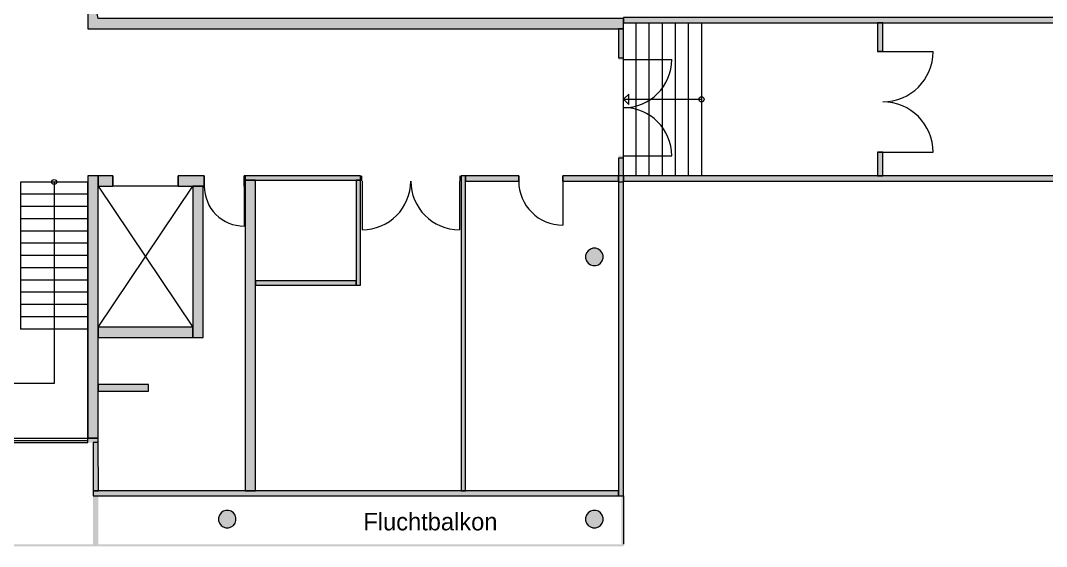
# Model space of a CAD drawing. Header units: inches. Extents: x 33931 to 204452, y 8264 to 159539.
# Drawn here: x 52670 to 76146, y 112689 to 124714 of the extents above; entities that cross this region are included whole.
import ezdxf

# ---------------------------------------------------------------- set-up
doc = ezdxf.new("R2010")
doc.units = ezdxf.units.IN
doc.header["$LTSCALE"] = 200
doc.header["$MEASUREMENT"] = 0
for name, pattern in [('AUSGEZOGEN', [0]), ('Standardmuster', [0]), ('Volllinie', [0])]:
    doc.linetypes.add(name, pattern=pattern)
doc.layers.add('Grundebene', color=7, linetype='Continuous')
doc.styles.add('ARIAL', font='arial.ttf', dxfattribs={"height": 0.2})

# ---------------------------------------------------------------- blocks, each defined once
blk = doc.blocks.new('COMPLEXOBJECT_7-344E')
at = {"layer": 'Grundebene', "color": 18, "linetype": 'AUSGEZOGEN', "lineweight": 13, "true_color": 0x000000}
for points in [[(62850.957615, 121043.75), (64070.957615, 121043.75), (64070.957615, 121163.75), (62850.957615, 121163.75), (62850.957615, 121043.75)], [(66350.957615, 121163.75), (65080.957615, 121163.75), (65080.957615, 121043.75), (66350.957615, 121043.75), (66350.957615, 121163.75)], [(66470.957615, 121043.75), (77150.957615, 121043.75), (77150.957615, 121163.75), (66470.957615, 121163.75), (66470.957615, 121043.75)]]:
    blk.add_lwpolyline(points, dxfattribs=at)
blk = doc.blocks.new('COMPLEXOBJECT_63-3596')
at = {"layer": 'Grundebene', "color": 18, "linetype": 'AUSGEZOGEN', "lineweight": 13, "true_color": 0x000000}
for points in [[(54450.957615, 120923.75), (54780.957615, 120923.75), (54780.957615, 121163.75), (54450.957615, 121163.75), (54450.957615, 120923.75)], [(56280.957615, 120923.75), (56875.957615, 120923.75), (56875.957615, 121163.75), (56280.957615, 121163.75), (56280.957615, 120923.75)], [(57785.957615, 121163.75), (57785.957615, 120923.75), (57810.957615, 120923.75), (57810.957615, 121163.75), (57785.957615, 121163.75)]]:
    blk.add_lwpolyline(points, dxfattribs=at)
blk = doc.blocks.new('COMPLEXOBJECT_72-35CC')
at = {"layer": 'Grundebene', "color": 18, "linetype": 'AUSGEZOGEN', "lineweight": 13, "true_color": 0x000000}
for points in [[(72400.957615, 124003.75), (72400.957615, 124663.75), (72280.957615, 124663.75), (72280.957615, 124003.75), (72400.957615, 124003.75)], [(72400.957615, 121163.75), (72400.957615, 121703.75), (72280.957615, 121703.75), (72280.957615, 121163.75), (72400.957615, 121163.75)]]:
    blk.add_lwpolyline(points, dxfattribs=at)
blk = doc.blocks.new('COMPLEXOBJECT_73-35D0')
at = {"layer": 'Grundebene', "color": 18, "linetype": 'AUSGEZOGEN', "lineweight": 13, "true_color": 0x000000}
for points in [[(66470.957615, 123863.75), (66470.957615, 124523.75), (66350.957615, 124523.75), (66350.957615, 123863.75), (66470.957615, 123863.75)], [(66470.957615, 121023.75), (66470.957615, 121563.75), (66350.957615, 121563.75), (66350.957615, 121023.75), (66470.957615, 121023.75)]]:
    blk.add_lwpolyline(points, dxfattribs=at)
blk = doc.blocks.new('door-4D33')
at = {"layer": 'Grundebene', "color": 18, "linetype": 'Standardmuster', "lineweight": 13, "true_color": 0x000000}
blk.add_line((65080.957615, 121043.75), (65080.957615, 120033.75), dxfattribs=at)
blk.add_arc((65080.957615, 121043.75), 1010, 180, 270, dxfattribs=at)
blk = doc.blocks.new('door-4D43')
at = {"layer": 'Grundebene', "color": 18, "linetype": 'Standardmuster', "lineweight": 13, "true_color": 0x000000}
blk.add_line((57786, 120924), (57786, 120014), dxfattribs=at)
blk.add_arc((57786, 120924), 910, 179.9979, 269.9979, dxfattribs=at)
blk = doc.blocks.new('door-4D96')
at = {"layer": 'Grundebene', "color": 18, "linetype": 'Standardmuster', "lineweight": 13, "true_color": 0x000000}
for p, q in [((60488.16523, 121043.75), (60488.16523, 119930.957615)), ((62713.75, 121043.75), (62713.75, 119930.957615))]:
    blk.add_line(p, q, dxfattribs=at)
for centre, start, end in [((60488.16523, 121043.75), 270, 0), ((62713.75, 121043.75), 180, 270)]:
    blk.add_arc(centre, 1112.792385, start, end, dxfattribs=at)
blk = doc.blocks.new('door-4DDE')
at = {"layer": 'Grundebene', "color": 18, "linetype": 'Standardmuster', "lineweight": 13, "true_color": 0x000000}
for p, q in [((66470.957615, 123821.25), (67570.957615, 123821.25)), ((66470.957615, 121621.25), (67570.957615, 121621.25))]:
    blk.add_line(p, q, dxfattribs=at)
for centre, start, end in [((66470.957615, 123821.25), 270, 360), ((66470.957615, 121621.25), 360, 90)]:
    blk.add_arc(centre, 1100, start, end, dxfattribs=at)
blk = doc.blocks.new('door-4E32')
at = {"layer": 'Grundebene', "color": 18, "linetype": 'Standardmuster', "lineweight": 13, "true_color": 0x000000}
for p, q in [((72400.957615, 124003.75), (73550.957615, 124003.75)), ((72400.957615, 121703.75), (73550.957615, 121703.75))]:
    blk.add_line(p, q, dxfattribs=at)
for centre, start, end in [((72400.957615, 124003.75), 270, 0), ((72400.957615, 121703.75), 0, 90)]:
    blk.add_arc(centre, 1150, start, end, dxfattribs=at)
blk = doc.blocks.new('win-54C6')
at = {"layer": 'Grundebene', "color": 18, "linetype": 'Standardmuster', "lineweight": 13, "true_color": 0x000000}
for p, q in [((50991, 115164), (50991, 115064)), ((50991, 115164), (54210, 115164)), ((50991, 115114), (54210, 115114)), ((50991, 115064), (54210, 115064)), ((54210, 115064), (54210, 115164))]:
    blk.add_line(p, q, dxfattribs=at)

msp = doc.modelspace()

# ---------------------------------------------------------------- hatches: boundary and pattern name
at = {"layer": 'Grundebene', "true_color": 0x000000, "transparency": 33554687}
for points in [[(66470.957615, 124523.75), (54210.957615, 124523.75), (54210.957615, 125938.75), (54450.957615, 124763.75), (66470.957615, 124763.75)], [(66470.957615, 124523.75), (54210.957615, 124523.75), (54210.957615, 125938.75), (54450.957615, 124763.75), (66470.957615, 124763.75)], [(66470.957615, 124783.75), (79550.957615, 124783.75), (79550.957615, 124663.75), (66470.957615, 124663.75)], [(66470.957615, 124783.75), (79550.957615, 124783.75), (79550.957615, 124663.75), (66470.957615, 124663.75)], [(72400.957615, 124663.75), (72400.957615, 124003.75), (72280.957615, 124003.75), (72280.957615, 124663.75)], [(72400.957615, 124663.75), (72400.957615, 124003.75), (72280.957615, 124003.75), (72280.957615, 124663.75)], [(66470.957615, 124523.75), (66470.957615, 123863.75), (66350.957615, 123863.75), (66350.957615, 124523.75)], [(66470.957615, 124523.75), (66470.957615, 123821.25), (66350.957615, 123821.25), (66350.957615, 124523.75)], [(66470.957615, 121621.25), (66470.957615, 121023.75), (66350.957615, 121023.75), (66350.957615, 121621.25)], [(72400.957615, 121703.75), (72400.957615, 121163.75), (72280.957615, 121163.75), (72280.957615, 121703.75)], [(72400.957615, 121703.75), (72400.957615, 121163.75), (72280.957615, 121163.75), (72280.957615, 121703.75)], [(66470.957615, 121563.75), (66470.957615, 121023.75), (66350.957615, 121023.75), (66350.957615, 121563.75)], [(54210.957615, 115163.75), (54210.957615, 121163.75), (54450.957615, 121163.75), (54450.957615, 115163.75)], [(54210.957615, 115163.75), (54210.957615, 121163.75), (54450.957615, 121163.75), (54450.957615, 115163.75)], [(54780.957615, 120923.75), (54450.957615, 120923.75), (54450.957615, 121163.75), (54780.957615, 121163.75)], [(54780.957615, 120923.75), (54450.957615, 120923.75), (54450.957615, 121163.75), (54780.957615, 121163.75)], [(56875.957615, 120923.75), (56280.957615, 120923.75), (56280.957615, 121163.75), (56875.957615, 121163.75)], [(56875.957615, 120923.75), (56280.957615, 120923.75), (56280.957615, 121163.75), (56875.957615, 121163.75)], [(57785.957615, 120923.75), (57785.957615, 121163.75), (57810.957615, 121163.75), (57810.957615, 120923.75)], [(57785.957615, 120923.75), (57785.957615, 121163.75), (57810.957615, 121163.75), (57810.957615, 120923.75)], [(57810.957615, 121163.75), (60450.957615, 121163.75), (60450.957615, 121063.75), (57810.957615, 121063.75)], [(57810.957615, 121163.75), (60450.957615, 121163.75), (60450.957615, 121063.75), (57810.957615, 121063.75)], [(60488.16523, 121163.75), (60488.16523, 121043.75), (60450.957615, 121043.75), (60450.957615, 121163.75)], [(62750.957615, 121163.75), (62750.957615, 121043.75), (62713.75, 121043.75), (62713.75, 121163.75)], [(62850.957615, 121163.75), (62850.957615, 113963.57338), (62750.957615, 113963.57393), (62750.957615, 121163.75)], [(62850.957615, 121163.75), (62850.957615, 113963.57338), (62750.957615, 113963.57393), (62750.957615, 121163.75)], [(64070.957615, 121043.75), (62850.957615, 121043.75), (62850.957615, 121163.75), (64070.957615, 121163.75)], [(64070.957615, 121043.75), (62850.957615, 121043.75), (62850.957615, 121163.75), (64070.957615, 121163.75)], [(65080.957615, 121163.75), (66350.957615, 121163.75), (66350.957615, 121043.75), (65080.957615, 121043.75)], [(65080.957615, 121163.75), (66350.957615, 121163.75), (66350.957615, 121043.75), (65080.957615, 121043.75)], [(66470.957615, 121163.75), (66470.957615, 113843.79288), (66350.957615, 113843.53402), (66350.957615, 121163.75)], [(66470.957615, 121163.75), (66470.957615, 113843.79288), (66350.957615, 113843.53402), (66350.957615, 121163.75)], [(77150.957615, 121043.75), (66470.957615, 121043.75), (66470.957615, 121163.75), (77150.957615, 121163.75)], [(77150.957615, 121043.75), (66470.957615, 121043.75), (66470.957615, 121163.75), (77150.957615, 121163.75)], [(56610.957615, 117463.75), (56610.957615, 120923.75), (56850.957615, 120923.75), (56850.957615, 117463.75)], [(56610.957615, 117463.75), (56610.957615, 120923.75), (56850.957615, 120923.75), (56850.957615, 117463.75)], [(57810.957615, 113963.62832), (57810.957615, 121063.75), (58050.957615, 121063.75), (58050.957615, 113963.62623)], [(57810.957615, 113963.62832), (57810.957615, 121063.75), (58050.957615, 121063.75), (58050.957615, 113963.62623)], [(60350.957615, 118663.75), (60350.957615, 121063.75), (60450.957615, 121063.75), (60450.957615, 118663.75)], [(60350.957615, 118663.75), (60350.957615, 121063.75), (60450.957615, 121063.75), (60450.957615, 118663.75)], [(65769.411475, 119507.57764), (65832.503755, 119507.57764), (65892.508065, 119488.08105), (65943.550795, 119450.99635), (65980.635505, 119399.95362), (66000.132085, 119339.9493), (66000.132085, 119276.85703), (65980.635505, 119216.85271), (65943.550795, 119165.80999), (65892.508065, 119128.72528), (65832.503755, 119109.22869), (65769.411475, 119109.22869), (65709.407155, 119128.72528), (65658.364435, 119165.80999), (65621.279725, 119216.85271), (65601.783135, 119276.85703), (65601.783135, 119339.9493), (65621.279725, 119399.95362), (65658.364435, 119450.99635), (65709.407155, 119488.08105)], [(65769.411475, 119507.57764), (65832.503755, 119507.57764), (65892.508065, 119488.08105), (65943.550795, 119450.99635), (65980.635505, 119399.95362), (66000.132085, 119339.9493), (66000.132085, 119276.85703), (65980.635505, 119216.85271), (65943.550795, 119165.80999), (65892.508065, 119128.72528), (65832.503755, 119109.22869), (65769.411475, 119109.22869), (65709.407155, 119128.72528), (65658.364435, 119165.80999), (65621.279725, 119216.85271), (65601.783135, 119276.85703), (65601.783135, 119339.9493), (65621.279725, 119399.95362), (65658.364435, 119450.99635), (65709.407155, 119488.08105)], [(58050.957615, 118763.75), (60350.957615, 118763.75), (60350.957615, 118663.75), (58050.957615, 118663.75)], [(58050.957615, 118763.75), (60350.957615, 118763.75), (60350.957615, 118663.75), (58050.957615, 118663.75)], [(54450.957615, 117703.75), (56610.957615, 117703.75), (56610.957615, 117463.75), (54450.957615, 117463.75)], [(54450.957615, 117703.75), (56610.957615, 117703.75), (56610.957615, 117463.75), (54450.957615, 117463.75)], [(54450.957615, 116388.75), (55600.957615, 116388.75), (55600.957615, 116238.75), (54450.957615, 116238.75)], [(54450.957615, 116388.75), (55600.957615, 116388.75), (55600.957615, 116238.75), (54450.957615, 116238.75)], [(54450.961275, 115063.75), (54451.041745, 113963.66532), (54331.041745, 113963.66664), (54330.961275, 115063.75)], [(54450.961275, 115063.75), (54451.041745, 113963.66532), (54331.041745, 113963.66664), (54330.961275, 115063.75)], [(66350.957615, 113843.53402), (57810.957615, 113843.62829), (54331.050525, 113843.6667), (54331.041745, 113963.66664), (57810.957615, 113963.62832), (66350.957615, 113963.5343)], [(66350.957615, 113843.53402), (57810.957615, 113843.62829), (54331.050525, 113843.6667), (54331.041745, 113963.66664), (57810.957615, 113963.62832), (66350.957615, 113963.5343)], [(54451.045875, 113843.686194), (54331.050525, 113843.686194), (54331.050525, 112738.731294), (54451.045875, 112738.731294)], [(66420.95367, 112688.72639), (66421.13562, 113843.76965), (66471.13562, 113843.76178), (66470.95367, 112688.72639)], [(57369.411475, 113512.92448), (57432.503755, 113512.92448), (57492.508065, 113493.42789), (57543.550795, 113456.34318), (57580.635505, 113405.30046), (57600.132085, 113345.29614), (57600.132085, 113282.20386), (57580.635505, 113222.19955), (57543.550795, 113171.15682), (57492.508065, 113134.07211), (57432.503755, 113114.57553), (57369.411475, 113114.57553), (57309.407155, 113134.07211), (57258.364435, 113171.15682), (57221.279725, 113222.19955), (57201.783135, 113282.20386), (57201.783135, 113345.29614), (57221.279725, 113405.30046), (57258.364435, 113456.34318), (57309.407155, 113493.42789)], [(57369.411475, 113512.92448), (57432.503755, 113512.92448), (57492.508065, 113493.42789), (57543.550795, 113456.34318), (57580.635505, 113405.30046), (57600.132085, 113345.29614), (57600.132085, 113282.20386), (57580.635505, 113222.19955), (57543.550795, 113171.15682), (57492.508065, 113134.07211), (57432.503755, 113114.57553), (57369.411475, 113114.57553), (57309.407155, 113134.07211), (57258.364435, 113171.15682), (57221.279725, 113222.19955), (57201.783135, 113282.20386), (57201.783135, 113345.29614), (57221.279725, 113405.30046), (57258.364435, 113456.34318), (57309.407155, 113493.42789)], [(65769.411475, 113512.92448), (65832.503755, 113512.92448), (65892.508065, 113493.42789), (65943.550795, 113456.34318), (65980.635505, 113405.30046), (66000.132085, 113345.29614), (66000.132085, 113282.20386), (65980.635505, 113222.19955), (65943.550795, 113171.15682), (65892.508065, 113134.07211), (65832.503755, 113114.57553), (65769.411475, 113114.57553), (65709.407155, 113134.07211), (65658.364435, 113171.15682), (65621.279725, 113222.19955), (65601.783135, 113282.20386), (65601.783135, 113345.29614), (65621.279725, 113405.30046), (65658.364435, 113456.34318), (65709.407155, 113493.42789)], [(65769.411475, 113512.92448), (65832.503755, 113512.92448), (65892.508065, 113493.42789), (65943.550795, 113456.34318), (65980.635505, 113405.30046), (66000.132085, 113345.29614), (66000.132085, 113282.20386), (65980.635505, 113222.19955), (65943.550795, 113171.15682), (65892.508065, 113134.07211), (65832.503755, 113114.57553), (65769.411475, 113114.57553), (65709.407155, 113134.07211), (65658.364435, 113171.15682), (65621.279725, 113222.19955), (65601.783135, 113282.20386), (65601.783135, 113345.29614), (65621.279725, 113405.30046), (65658.364435, 113456.34318), (65709.407155, 113493.42789)], [(33980.957615, 112738.75), (66470.96155, 112738.75), (66470.96155, 112688.75), (33980.957615, 112688.75)]]:
    msp.add_hatch(color=18, dxfattribs=at).paths.add_polyline_path(points, flags=0)
h = msp.add_hatch(color=18, dxfattribs=at)
h.paths.add_polyline_path([(54210.292138, 115163.75), (54210.292138, 115063.75), (54450.957615, 115063.75), (54450.957615, 115163.75)], flags=0)
h.paths.add_polyline_path([(50870.955675, 115063.75), (50990.957615, 115063.75), (50990.957615, 115163.75), (50870.959545, 115163.75)], flags=0)

# ---------------------------------------------------------------- linework, layer by layer
at = {"layer": 'Grundebene', "color": 18, "linetype": 'AUSGEZOGEN', "lineweight": 13, "true_color": 0x000000}
for p, q in [((54210.957615, 125888.75), (54210.957615, 124523.75)), ((54210.957615, 125888.75), (54210.957615, 124523.75)), ((66470.957615, 124783.75), (66470.957615, 124663.75)), ((66470.957615, 124783.75), (66470.957615, 124663.75)), ((66470.957615, 124523.75), (66470.957615, 124763.75)), ((66470.957615, 124523.75), (66470.957615, 124763.75)), ((66470.957615, 121163.75), (66470.957615, 124663.75)), ((66470.957615, 124663.75), (66750.957615, 124663.75)), ((66470.957615, 124663.75), (79550.957615, 124663.75)), ((66470.957615, 121163.75), (66470.957615, 124663.75)), ((66470.957615, 124663.75), (66750.957615, 124663.75)), ((66470.957615, 124663.75), (79550.957615, 124663.75)), ((66750.957615, 124663.75), (66750.957615, 121163.75)), ((66750.957615, 124663.75), (67050.957615, 124663.75)), ((66750.957615, 124663.75), (66750.957615, 121163.75)), ((66750.957615, 124663.75), (67050.957615, 124663.75)), ((67050.957615, 124663.75), (67050.957615, 121163.75)), ((67050.957615, 124663.75), (67350.957615, 124663.75)), ((67050.957615, 124663.75), (67050.957615, 121163.75)), ((67050.957615, 124663.75), (67350.957615, 124663.75)), ((67350.957615, 124663.75), (67350.957615, 121163.75)), ((67350.957615, 124663.75), (67650.957615, 124663.75)), ((67350.957615, 124663.75), (67350.957615, 121163.75)), ((67350.957615, 124663.75), (67650.957615, 124663.75)), ((67650.957615, 124663.75), (67950.957615, 124663.75)), ((67650.957615, 124663.75), (67650.957615, 121163.75)), ((67650.957615, 124663.75), (67950.957615, 124663.75)), ((67650.957615, 124663.75), (67650.957615, 121163.75)), ((67950.957615, 124663.75), (67950.957615, 121163.75)), ((67950.957615, 124663.75), (68250.957615, 124663.75)), ((67950.957615, 124663.75), (67950.957615, 121163.75)), ((67950.957615, 124663.75), (68250.957615, 124663.75)), ((68250.957615, 124663.75), (68250.957615, 121163.75)), ((68250.957615, 124663.75), (68250.957615, 121163.75)), ((72280.957615, 124663.75), (72280.957615, 124003.75)), ((72400.957615, 124663.75), (72280.957615, 124663.75)), ((72280.957615, 124663.75), (72280.957615, 124003.75)), ((72400.957615, 124663.75), (72280.957615, 124663.75)), ((72400.957615, 124003.75), (72400.957615, 124663.75)), ((54210.957615, 124523.75), (66350.957615, 124523.75)), ((54210.957615, 124523.75), (66350.957615, 124523.75)), ((66350.957615, 124523.75), (66350.957615, 123863.75)), ((66350.957615, 124523.75), (66350.957615, 123863.75)), ((66470.957615, 123863.75), (66470.957615, 124523.75)), ((66470.957615, 123863.75), (66470.957615, 124523.75)), ((72400.957615, 124003.75), (72280.957615, 124003.75)), ((66470.957615, 122913.75), (68250.957615, 122913.75)), ((66470.957615, 122913.75), (68250.957615, 122913.75)), ((72280.957615, 121703.75), (72280.957615, 121163.75)), ((72280.957615, 121703.75), (72400.957615, 121703.75)), ((72400.957615, 121163.75), (72400.957615, 121703.75)), ((72400.957615, 121163.75), (72400.957615, 121703.75)), ((66350.957615, 121563.75), (66350.957615, 121163.75)), ((66350.957615, 121563.75), (66350.957615, 121163.75)), ((66470.957615, 121163.75), (66470.957615, 121563.75)), ((66470.957615, 121163.75), (66470.957615, 121563.75)), ((54450.957615, 121163.75), (54210.957615, 121163.75)), ((54210.957615, 121163.75), (54210.957615, 115163.75)), ((54450.957615, 121163.75), (54210.957615, 121163.75)), ((54210.957615, 121163.75), (54210.957615, 115163.75)), ((54780.957615, 121163.75), (54450.957615, 121163.75)), ((54780.957615, 121163.75), (54450.957615, 121163.75)), ((54780.957615, 121163.75), (54780.957615, 120923.75)), ((54780.957615, 121163.75), (54780.957615, 120923.75)), ((56280.957615, 120923.75), (56280.957615, 121163.75)), ((56875.957615, 121163.75), (56280.957615, 121163.75)), ((56280.957615, 120923.75), (56280.957615, 121163.75)), ((56875.957615, 121163.75), (56280.957615, 121163.75)), ((56875.957615, 121163.75), (56875.957615, 120923.75)), ((56875.957615, 121163.75), (56875.957615, 120923.75)), ((57785.957615, 120923.75), (57785.957615, 121163.75)), ((57810.957615, 121163.75), (57785.957615, 121163.75)), ((57785.957615, 120923.75), (57785.957615, 121163.75)), ((57810.957615, 121163.75), (57785.957615, 121163.75)), ((60450.957615, 121163.75), (57810.957615, 121163.75)), ((60450.957615, 121163.75), (57810.957615, 121163.75)), ((64070.957615, 121163.75), (62850.957615, 121163.75)), ((64070.957615, 121163.75), (62850.957615, 121163.75)), ((64070.957615, 121163.75), (64070.957615, 121043.75)), ((64070.957615, 121163.75), (64070.957615, 121043.75)), ((65080.957615, 121043.75), (65080.957615, 121163.75)), ((66350.957615, 121163.75), (65080.957615, 121163.75)), ((65080.957615, 121043.75), (65080.957615, 121163.75)), ((66350.957615, 121163.75), (65080.957615, 121163.75)), ((66350.957615, 121163.75), (66350.957615, 113843.53402)), ((66470.957615, 121163.75), (66350.957615, 121163.75)), ((66350.957615, 121163.75), (66350.957615, 113843.53402)), ((66470.957615, 121163.75), (66350.957615, 121163.75)), ((66470.957615, 113843.79288), (66470.957615, 121163.75)), ((66750.957615, 121163.75), (66470.957615, 121163.75)), ((72280.957615, 121163.75), (66470.957615, 121163.75)), ((66470.957615, 113843.79288), (66470.957615, 121163.75)), ((66750.957615, 121163.75), (66470.957615, 121163.75)), ((72280.957615, 121163.75), (66470.957615, 121163.75)), ((67050.957615, 121163.75), (66750.957615, 121163.75)), ((67050.957615, 121163.75), (66750.957615, 121163.75)), ((67350.957615, 121163.75), (67050.957615, 121163.75)), ((67350.957615, 121163.75), (67050.957615, 121163.75)), ((67650.957615, 121163.75), (67350.957615, 121163.75)), ((67650.957615, 121163.75), (67350.957615, 121163.75)), ((67950.957615, 121163.75), (67650.957615, 121163.75)), ((67950.957615, 121163.75), (67650.957615, 121163.75)), ((68250.957615, 121163.75), (67950.957615, 121163.75)), ((68250.957615, 121163.75), (67950.957615, 121163.75)), ((77150.957615, 121163.75), (72400.957615, 121163.75)), ((77150.957615, 121163.75), (72400.957615, 121163.75)), ((54210.957615, 121020.70983), (52670.957615, 121020.70983)), ((52670.957615, 121020.70983), (52670.957615, 120740.70983)), ((54210.957615, 121020.70983), (52670.957615, 121020.70983)), ((52670.957615, 121020.70983), (52670.957615, 120740.70983)), ((53440.957615, 121020.70983), (53440.957615, 116412.27992)), ((53440.957615, 121020.70983), (53440.957615, 116412.27992)), ((54210.957615, 120740.70983), (54210.957615, 121020.70983)), ((54210.957615, 120740.70983), (54210.957615, 121020.70983)), ((54450.957615, 117703.75), (54450.957615, 120923.75)), ((54450.957615, 120923.75), (54780.957615, 120923.75)), ((54450.957615, 117703.75), (54450.957615, 120923.75)), ((54450.957615, 120923.75), (54780.957615, 120923.75)), ((56280.957615, 120923.75), (54780.957615, 120923.75)), ((56280.957615, 120923.75), (54780.957615, 120923.75)), ((56280.957615, 120923.75), (56610.957615, 120923.75)), ((56280.957615, 120923.75), (56610.957615, 120923.75)), ((56610.957615, 120923.75), (56610.957615, 117703.75)), ((56610.957615, 120923.75), (56610.957615, 117703.75)), ((56850.957615, 117463.75), (56850.957615, 120923.75)), ((56850.957615, 120923.75), (56875.957615, 120923.75)), ((56850.957615, 117463.75), (56850.957615, 120923.75)), ((56850.957615, 120923.75), (56875.957615, 120923.75)), ((57785.957615, 120923.75), (57810.957615, 120923.75)), ((57785.957615, 120923.75), (57810.957615, 120923.75)), ((57810.957615, 120923.75), (57810.957615, 113963.62832)), ((57810.957615, 120923.75), (57810.957615, 113963.62832)), ((58050.957615, 121063.75), (60350.957615, 121063.75)), ((58050.957615, 118763.75), (58050.957615, 121063.75)), ((58050.957615, 121063.75), (60350.957615, 121063.75)), ((58050.957615, 118763.75), (58050.957615, 121063.75)), ((60350.957615, 121063.75), (60350.957615, 118763.75)), ((60350.957615, 121063.75), (60350.957615, 118763.75)), ((60450.957615, 118663.75), (60450.957615, 121063.75)), ((60450.957615, 118663.75), (60450.957615, 121063.75)), ((62750.957615, 121063.75), (62750.957615, 113963.57393)), ((62750.957615, 121063.75), (62750.957615, 113963.57393)), ((62850.957615, 113963.57338), (62850.957615, 121043.75)), ((62850.957615, 121043.75), (64070.957615, 121043.75)), ((62850.957615, 113963.57338), (62850.957615, 121043.75)), ((62850.957615, 121043.75), (64070.957615, 121043.75)), ((65080.957615, 121043.75), (66350.957615, 121043.75)), ((65080.957615, 121043.75), (66350.957615, 121043.75)), ((66350.957615, 121043.75), (66350.957615, 121023.75)), ((66350.957615, 121043.75), (66350.957615, 121023.75)), ((66350.957615, 121023.75), (66470.957615, 121023.75)), ((66350.957615, 121023.75), (66470.957615, 121023.75)), ((66470.957615, 121023.75), (66470.957615, 121043.75)), ((66470.957615, 121043.75), (77150.957615, 121043.75)), ((66470.957615, 121023.75), (66470.957615, 121043.75)), ((66470.957615, 121043.75), (77150.957615, 121043.75)), ((52670.957615, 120740.70983), (52670.957615, 120460.70983)), ((54210.957615, 120740.70983), (52670.957615, 120740.70983)), ((52670.957615, 120740.70983), (52670.957615, 120460.70983)), ((54210.957615, 120740.70983), (52670.957615, 120740.70983)), ((54210.957615, 120460.70983), (54210.957615, 120740.70983)), ((54210.957615, 120460.70983), (54210.957615, 120740.70983)), ((52670.957615, 120460.70983), (52670.957615, 120180.70983)), ((54210.957615, 120460.70983), (52670.957615, 120460.70983)), ((52670.957615, 120460.70983), (52670.957615, 120180.70983)), ((54210.957615, 120460.70983), (52670.957615, 120460.70983)), ((54210.957615, 120180.70983), (54210.957615, 120460.70983)), ((54210.957615, 120180.70983), (54210.957615, 120460.70983)), ((52670.957615, 120180.70983), (52670.957615, 119900.70983)), ((54210.957615, 120180.70983), (52670.957615, 120180.70983)), ((52670.957615, 120180.70983), (52670.957615, 119900.70983)), ((54210.957615, 120180.70983), (52670.957615, 120180.70983)), ((54210.957615, 119900.70983), (54210.957615, 120180.70983)), ((54210.957615, 119900.70983), (54210.957615, 120180.70983)), ((54210.957615, 119900.70983), (52670.957615, 119900.70983)), ((52670.957615, 119900.70983), (52670.957615, 119620.70983)), ((54210.957615, 119900.70983), (52670.957615, 119900.70983)), ((52670.957615, 119900.70983), (52670.957615, 119620.70983)), ((54210.957615, 119620.70983), (54210.957615, 119900.70983)), ((54210.957615, 119620.70983), (54210.957615, 119900.70983)), ((52670.957615, 119620.70983), (52670.957615, 119340.70983)), ((54210.957615, 119620.70983), (52670.957615, 119620.70983)), ((52670.957615, 119620.70983), (52670.957615, 119340.70983)), ((54210.957615, 119620.70983), (52670.957615, 119620.70983)), ((54210.957615, 119340.70983), (54210.957615, 119620.70983)), ((54210.957615, 119340.70983), (54210.957615, 119620.70983)), ((65769.411475, 119507.57764), (65709.407155, 119488.08105)), ((65769.411475, 119507.57764), (65709.407155, 119488.08105)), ((65832.503755, 119507.57764), (65769.411475, 119507.57764)), ((65832.503755, 119507.57764), (65769.411475, 119507.57764)), ((65892.508065, 119488.08105), (65832.503755, 119507.57764)), ((65892.508065, 119488.08105), (65832.503755, 119507.57764)), ((54210.957615, 119340.70983), (52670.957615, 119340.70983)), ((52670.957615, 119340.70983), (52670.957615, 119060.70983)), ((54210.957615, 119340.70983), (52670.957615, 119340.70983)), ((52670.957615, 119340.70983), (52670.957615, 119060.70983)), ((54210.957615, 119060.70983), (54210.957615, 119340.70983)), ((54210.957615, 119060.70983), (54210.957615, 119340.70983)), ((65621.279725, 119399.95362), (65601.783135, 119339.9493)), ((65621.279725, 119399.95362), (65601.783135, 119339.9493)), ((65601.783135, 119339.9493), (65601.783135, 119276.85703)), ((65601.783135, 119339.9493), (65601.783135, 119276.85703)), ((65601.783135, 119276.85703), (65621.279725, 119216.85271)), ((65601.783135, 119276.85703), (65621.279725, 119216.85271)), ((65658.364435, 119450.99635), (65621.279725, 119399.95362)), ((65658.364435, 119450.99635), (65621.279725, 119399.95362)), ((65709.407155, 119488.08105), (65658.364435, 119450.99635)), ((65709.407155, 119488.08105), (65658.364435, 119450.99635)), ((65943.550795, 119450.99635), (65892.508065, 119488.08105)), ((65943.550795, 119450.99635), (65892.508065, 119488.08105)), ((65980.635505, 119399.95362), (65943.550795, 119450.99635)), ((65980.635505, 119399.95362), (65943.550795, 119450.99635)), ((66000.132085, 119339.9493), (65980.635505, 119399.95362)), ((66000.132085, 119339.9493), (65980.635505, 119399.95362)), ((65980.635505, 119216.85271), (66000.132085, 119276.85703)), ((65980.635505, 119216.85271), (66000.132085, 119276.85703)), ((66000.132085, 119276.85703), (66000.132085, 119339.9493)), ((66000.132085, 119276.85703), (66000.132085, 119339.9493)), ((54210.957615, 119060.70983), (52670.957615, 119060.70983)), ((52670.957615, 119060.70983), (52670.957615, 118780.70983)), ((54210.957615, 119060.70983), (52670.957615, 119060.70983)), ((52670.957615, 119060.70983), (52670.957615, 118780.70983)), ((54210.957615, 118780.70983), (54210.957615, 119060.70983)), ((54210.957615, 118780.70983), (54210.957615, 119060.70983)), ((65621.279725, 119216.85271), (65658.364435, 119165.80999)), ((65621.279725, 119216.85271), (65658.364435, 119165.80999)), ((65658.364435, 119165.80999), (65709.407155, 119128.72528)), ((65658.364435, 119165.80999), (65709.407155, 119128.72528)), ((65709.407155, 119128.72528), (65769.411475, 119109.22869)), ((65709.407155, 119128.72528), (65769.411475, 119109.22869)), ((65769.411475, 119109.22869), (65832.503755, 119109.22869)), ((65769.411475, 119109.22869), (65832.503755, 119109.22869)), ((65832.503755, 119109.22869), (65892.508065, 119128.72528)), ((65832.503755, 119109.22869), (65892.508065, 119128.72528)), ((65892.508065, 119128.72528), (65943.550795, 119165.80999)), ((65892.508065, 119128.72528), (65943.550795, 119165.80999)), ((65943.550795, 119165.80999), (65980.635505, 119216.85271)), ((65943.550795, 119165.80999), (65980.635505, 119216.85271)), ((54210.957615, 118780.70983), (52670.957615, 118780.70983)), ((52670.957615, 118780.70983), (52670.957615, 118500.70983)), ((54210.957615, 118780.70983), (52670.957615, 118780.70983)), ((52670.957615, 118780.70983), (52670.957615, 118500.70983)), ((54210.957615, 118500.70983), (54210.957615, 118780.70983)), ((54210.957615, 118500.70983), (54210.957615, 118780.70983)), ((60350.957615, 118763.75), (58050.957615, 118763.75)), ((60350.957615, 118763.75), (58050.957615, 118763.75)), ((58050.957615, 118663.75), (60350.957615, 118663.75)), ((58050.957615, 113963.62623), (58050.957615, 118663.75)), ((58050.957615, 118663.75), (60350.957615, 118663.75)), ((58050.957615, 113963.62623), (58050.957615, 118663.75)), ((60350.957615, 118663.75), (60450.957615, 118663.75)), ((60350.957615, 118663.75), (60450.957615, 118663.75)), ((54210.957615, 118500.70983), (52670.957615, 118500.70983)), ((52670.957615, 118500.70983), (52670.957615, 118220.70983)), ((54210.957615, 118500.70983), (52670.957615, 118500.70983)), ((52670.957615, 118500.70983), (52670.957615, 118220.70983)), ((54210.957615, 118220.70983), (54210.957615, 118500.70983)), ((54210.957615, 118220.70983), (54210.957615, 118500.70983)), ((52670.957615, 118220.70983), (52670.957615, 117940.70983)), ((54210.957615, 118220.70983), (52670.957615, 118220.70983)), ((52670.957615, 118220.70983), (52670.957615, 117940.70983)), ((54210.957615, 118220.70983), (52670.957615, 118220.70983)), ((54210.957615, 117940.70983), (54210.957615, 118220.70983)), ((54210.957615, 117940.70983), (54210.957615, 118220.70983)), ((54210.957615, 117940.70983), (52670.957615, 117940.70983)), ((52670.957615, 117940.70983), (52670.957615, 117660.70983)), ((54210.957615, 117940.70983), (52670.957615, 117940.70983)), ((52670.957615, 117940.70983), (52670.957615, 117660.70983)), ((54210.957615, 117660.70983), (54210.957615, 117940.70983)), ((54210.957615, 117660.70983), (54210.957615, 117940.70983)), ((52670.957615, 117660.60983), (52669.957615, 117660.60983)), ((52670.957615, 117660.60983), (52669.957615, 117660.60983)), ((54210.957615, 117660.70983), (52670.957615, 117660.70983)), ((52670.957615, 117660.70983), (52670.957615, 117660.60983)), ((54210.957615, 117660.70983), (52670.957615, 117660.70983)), ((52670.957615, 117660.70983), (52670.957615, 117660.60983)), ((54210.957615, 115163.75), (54210.957615, 117660.70983)), ((54210.957615, 115163.75), (54210.957615, 117660.70983)), ((56610.957615, 117703.75), (54450.957615, 117703.75)), ((56610.957615, 117703.75), (54450.957615, 117703.75)), ((54450.957615, 117463.75), (56610.957615, 117463.75)), ((54450.957615, 115163.75), (54450.957615, 117463.75)), ((54450.957615, 117463.75), (56610.957615, 117463.75)), ((54450.957615, 115163.75), (54450.957615, 117463.75)), ((56610.957615, 117463.75), (56850.957615, 117463.75)), ((56610.957615, 117463.75), (56850.957615, 117463.75)), ((53440.857615, 116412.17992), (51736.057615, 116412.17992)), ((53440.857615, 116412.17992), (51736.057615, 116412.17992)), ((54450.957615, 116388.75), (54450.957615, 116238.75)), ((55600.957615, 116388.75), (54450.957615, 116388.75)), ((54450.957615, 116388.75), (54450.957615, 116238.75)), ((55600.957615, 116388.75), (54450.957615, 116388.75)), ((54450.957615, 116238.75), (55600.957615, 116238.75)), ((54450.957615, 116238.75), (55600.957615, 116238.75)), ((55600.957615, 116238.75), (55600.957615, 116388.75)), ((55600.957615, 116238.75), (55600.957615, 116388.75)), ((54450.957615, 115163.75), (54208.206288, 115163.75)), ((54210.957615, 115163.75), (54450.957615, 115163.75)), ((54210.957615, 115163.75), (54450.957615, 115163.75)), ((54330.961275, 115063.75), (54331.041745, 113963.66664)), ((54450.961275, 115063.75), (54330.961275, 115063.75)), ((54330.961275, 115063.75), (54331.041745, 113963.66664)), ((54450.961275, 115063.75), (54330.961275, 115063.75)), ((54450.957615, 115063.75), (54450.957615, 115163.75)), ((54450.957615, 115063.75), (54450.957615, 115163.75)), ((54451.041745, 113963.66532), (54450.961275, 115063.75)), ((54451.041745, 113963.66532), (54450.961275, 115063.75)), ((57810.957615, 113963.62832), (54331.041745, 113963.66664)), ((54331.041745, 113963.66664), (54331.050525, 113843.6667)), ((54331.041745, 113963.66664), (54451.041745, 113963.66532)), ((57810.957615, 113963.62832), (54331.041745, 113963.66664)), ((54331.041745, 113963.66664), (54331.050525, 113843.6667)), ((54331.041745, 113963.66664), (54451.041745, 113963.66532)), ((66350.957615, 113963.5343), (57810.957615, 113963.62832)), ((57810.957615, 113963.62832), (58050.957615, 113963.62623)), ((66350.957615, 113963.5343), (57810.957615, 113963.62832)), ((57810.957615, 113963.62832), (58050.957615, 113963.62623)), ((62750.957615, 113963.57393), (62850.957615, 113963.57338)), ((62750.957615, 113963.57393), (62850.957615, 113963.57338)), ((66350.957615, 113843.53402), (66350.957615, 113963.5343)), ((66350.957615, 113843.53402), (66350.957615, 113963.5343)), ((54331.050525, 113843.6667), (57810.957615, 113843.62829)), ((54331.050525, 113843.6667), (57810.957615, 113843.62829)), ((57810.957615, 113843.62829), (66350.957615, 113843.53402)), ((57810.957615, 113843.62829), (66350.957615, 113843.53402)), ((66350.957615, 113843.53402), (66470.957615, 113843.79288)), ((66350.957615, 113843.53402), (66470.957615, 113843.79288)), ((66471.135625, 113843.79326), (66470.961555, 112738.75)), ((66471.135625, 113843.79326), (66470.961555, 112738.75)), ((57221.279725, 113405.30046), (57201.783135, 113345.29614)), ((57221.279725, 113405.30046), (57201.783135, 113345.29614)), ((57258.364435, 113456.34318), (57221.279725, 113405.30046)), ((57258.364435, 113456.34318), (57221.279725, 113405.30046)), ((57309.407155, 113493.42789), (57258.364435, 113456.34318)), ((57309.407155, 113493.42789), (57258.364435, 113456.34318)), ((57369.411475, 113512.92448), (57309.407155, 113493.42789)), ((57369.411475, 113512.92448), (57309.407155, 113493.42789)), ((57432.503755, 113512.92448), (57369.411475, 113512.92448)), ((57432.503755, 113512.92448), (57369.411475, 113512.92448)), ((57492.508065, 113493.42789), (57432.503755, 113512.92448)), ((57492.508065, 113493.42789), (57432.503755, 113512.92448)), ((57543.550795, 113456.34318), (57492.508065, 113493.42789)), ((57543.550795, 113456.34318), (57492.508065, 113493.42789)), ((57580.635505, 113405.30046), (57543.550795, 113456.34318)), ((57580.635505, 113405.30046), (57543.550795, 113456.34318)), ((57600.132085, 113345.29614), (57580.635505, 113405.30046)), ((57600.132085, 113345.29614), (57580.635505, 113405.30046)), ((65621.279725, 113405.30046), (65601.783135, 113345.29614)), ((65621.279725, 113405.30046), (65601.783135, 113345.29614)), ((65658.364435, 113456.34318), (65621.279725, 113405.30046)), ((65658.364435, 113456.34318), (65621.279725, 113405.30046)), ((65709.407155, 113493.42789), (65658.364435, 113456.34318)), ((65709.407155, 113493.42789), (65658.364435, 113456.34318)), ((65769.411475, 113512.92448), (65709.407155, 113493.42789)), ((65769.411475, 113512.92448), (65709.407155, 113493.42789)), ((65832.503755, 113512.92448), (65769.411475, 113512.92448)), ((65832.503755, 113512.92448), (65769.411475, 113512.92448)), ((65892.508065, 113493.42789), (65832.503755, 113512.92448)), ((65892.508065, 113493.42789), (65832.503755, 113512.92448)), ((65943.550795, 113456.34318), (65892.508065, 113493.42789)), ((65943.550795, 113456.34318), (65892.508065, 113493.42789)), ((65980.635505, 113405.30046), (65943.550795, 113456.34318)), ((65980.635505, 113405.30046), (65943.550795, 113456.34318)), ((66000.132085, 113345.29614), (65980.635505, 113405.30046)), ((66000.132085, 113345.29614), (65980.635505, 113405.30046)), ((57201.783135, 113345.29614), (57201.783135, 113282.20386)), ((57201.783135, 113345.29614), (57201.783135, 113282.20386)), ((57201.783135, 113282.20386), (57221.279725, 113222.19955)), ((57201.783135, 113282.20386), (57221.279725, 113222.19955)), ((57221.279725, 113222.19955), (57258.364435, 113171.15682)), ((57221.279725, 113222.19955), (57258.364435, 113171.15682)), ((57258.364435, 113171.15682), (57309.407155, 113134.07211)), ((57258.364435, 113171.15682), (57309.407155, 113134.07211)), ((57492.508065, 113134.07211), (57543.550795, 113171.15682)), ((57492.508065, 113134.07211), (57543.550795, 113171.15682)), ((57543.550795, 113171.15682), (57580.635505, 113222.19955)), ((57543.550795, 113171.15682), (57580.635505, 113222.19955)), ((57580.635505, 113222.19955), (57600.132085, 113282.20386)), ((57580.635505, 113222.19955), (57600.132085, 113282.20386)), ((57600.132085, 113282.20386), (57600.132085, 113345.29614)), ((57600.132085, 113282.20386), (57600.132085, 113345.29614)), ((65601.783135, 113345.29614), (65601.783135, 113282.20386)), ((65601.783135, 113345.29614), (65601.783135, 113282.20386)), ((65601.783135, 113282.20386), (65621.279725, 113222.19955)), ((65601.783135, 113282.20386), (65621.279725, 113222.19955)), ((65621.279725, 113222.19955), (65658.364435, 113171.15682)), ((65621.279725, 113222.19955), (65658.364435, 113171.15682)), ((65658.364435, 113171.15682), (65709.407155, 113134.07211)), ((65658.364435, 113171.15682), (65709.407155, 113134.07211)), ((65892.508065, 113134.07211), (65943.550795, 113171.15682)), ((65892.508065, 113134.07211), (65943.550795, 113171.15682)), ((65943.550795, 113171.15682), (65980.635505, 113222.19955)), ((65943.550795, 113171.15682), (65980.635505, 113222.19955)), ((65980.635505, 113222.19955), (66000.132085, 113282.20386)), ((65980.635505, 113222.19955), (66000.132085, 113282.20386)), ((66000.132085, 113282.20386), (66000.132085, 113345.29614)), ((66000.132085, 113282.20386), (66000.132085, 113345.29614)), ((57309.407155, 113134.07211), (57369.411475, 113114.57553)), ((57309.407155, 113134.07211), (57369.411475, 113114.57553)), ((57369.411475, 113114.57553), (57432.503755, 113114.57553)), ((57369.411475, 113114.57553), (57432.503755, 113114.57553)), ((57432.503755, 113114.57553), (57492.508065, 113134.07211)), ((57432.503755, 113114.57553), (57492.508065, 113134.07211)), ((65709.407155, 113134.07211), (65769.411475, 113114.57553)), ((65709.407155, 113134.07211), (65769.411475, 113114.57553)), ((65769.411475, 113114.57553), (65832.503755, 113114.57553)), ((65769.411475, 113114.57553), (65832.503755, 113114.57553)), ((65832.503755, 113114.57553), (65892.508065, 113134.07211)), ((65832.503755, 113114.57553), (65892.508065, 113134.07211))]:
    msp.add_line(p, q, dxfattribs=at)
at = {"layer": 'Grundebene', "color": 18, "linetype": 'Volllinie', "lineweight": 9, "true_color": 0x000000}
for p, q in [((54450.957615, 117703.75), (56610.957615, 120923.75)), ((54450.957615, 120923.75), (56610.957615, 117703.75))]:
    msp.add_line(p, q, dxfattribs=at)
at = {"layer": 'Grundebene', "color": 18, "linetype": 'AUSGEZOGEN', "lineweight": 13, "true_color": 0x000000}
for points in [[(54210.957615, 124523.75), (66470.957615, 124523.75), (66470.957615, 124763.75), (54450.957615, 124763.75), (54210.957615, 125938.75), (54210.957615, 124523.75)], [(79550.957615, 124783.75), (66470.957615, 124783.75), (66470.957615, 124663.75), (79550.957615, 124663.75), (79550.957615, 124783.75)], [(72400.957615, 124003.75), (72400.957615, 124663.75), (72280.957615, 124663.75), (72280.957615, 124003.75), (72400.957615, 124003.75)], [(66470.957615, 123863.75), (66470.957615, 124523.75), (66350.957615, 124523.75), (66350.957615, 123863.75), (66470.957615, 123863.75)], [(66470.957615, 122913.75), (66590.957615, 122793.75), (66590.957615, 123033.75), (66470.957615, 122913.75)], [(66470.957615, 122913.75), (66590.957615, 122793.75), (66590.957615, 123033.75), (66470.957615, 122913.75)], [(72400.957615, 121163.75), (72400.957615, 121703.75), (72280.957615, 121703.75), (72280.957615, 121163.75), (72400.957615, 121163.75)], [(66470.957615, 121023.75), (66470.957615, 121563.75), (66350.957615, 121563.75), (66350.957615, 121023.75), (66470.957615, 121023.75)], [(54210.957615, 121163.75), (54210.957615, 115163.75), (54450.957615, 115163.75), (54450.957615, 121163.75), (54210.957615, 121163.75)], [(54450.957615, 120923.75), (54780.957615, 120923.75), (54780.957615, 121163.75), (54450.957615, 121163.75), (54450.957615, 120923.75)], [(56280.957615, 120923.75), (56875.957615, 120923.75), (56875.957615, 121163.75), (56280.957615, 121163.75), (56280.957615, 120923.75)], [(57785.957615, 121163.75), (57785.957615, 120923.75), (57810.957615, 120923.75), (57810.957615, 121163.75), (57785.957615, 121163.75)], [(60450.957615, 121163.75), (57810.957615, 121163.75), (57810.957615, 121063.75), (60450.957615, 121063.75), (60450.957615, 121163.75)], [(62850.957615, 113963.57338), (62850.957615, 121163.75), (62750.957615, 121163.75), (62750.957615, 113963.57393), (62850.957615, 113963.57338)], [(62850.957615, 121043.75), (64070.957615, 121043.75), (64070.957615, 121163.75), (62850.957615, 121163.75), (62850.957615, 121043.75)], [(66350.957615, 121163.75), (65080.957615, 121163.75), (65080.957615, 121043.75), (66350.957615, 121043.75), (66350.957615, 121163.75)], [(66470.957615, 113843.79288), (66470.957615, 121163.75), (66350.957615, 121163.75), (66350.957615, 113843.53402), (66470.957615, 113843.79288)], [(66470.957615, 121043.75), (77150.957615, 121043.75), (77150.957615, 121163.75), (66470.957615, 121163.75), (66470.957615, 121043.75)], [(56610.957615, 120923.75), (56610.957615, 117463.75), (56850.957615, 117463.75), (56850.957615, 120923.75), (56610.957615, 120923.75)], [(57810.957615, 121063.75), (57810.957615, 113963.62832), (58050.957615, 113963.62623), (58050.957615, 121063.75), (57810.957615, 121063.75)], [(60350.957615, 121063.75), (60350.957615, 118663.75), (60450.957615, 118663.75), (60450.957615, 121063.75), (60350.957615, 121063.75)], [(65832.503755, 119507.57764), (65769.411475, 119507.57764), (65709.407155, 119488.08105), (65658.364435, 119450.99635), (65621.279725, 119399.95362), (65601.783135, 119339.9493), (65601.783135, 119276.85703), (65621.279725, 119216.85271), (65658.364435, 119165.80999), (65709.407155, 119128.72528), (65769.411475, 119109.22869), (65832.503755, 119109.22869), (65892.508065, 119128.72528), (65943.550795, 119165.80999), (65980.635505, 119216.85271), (66000.132085, 119276.85703), (66000.132085, 119339.9493), (65980.635505, 119399.95362), (65943.550795, 119450.99635), (65892.508065, 119488.08105), (65832.503755, 119507.57764)], [(60350.957615, 118763.75), (58050.957615, 118763.75), (58050.957615, 118663.75), (60350.957615, 118663.75), (60350.957615, 118763.75)], [(56610.957615, 117703.75), (54450.957615, 117703.75), (54450.957615, 117463.75), (56610.957615, 117463.75), (56610.957615, 117703.75)], [(55600.957615, 116388.75), (54450.957615, 116388.75), (54450.957615, 116238.75), (55600.957615, 116238.75), (55600.957615, 116388.75)], [(54451.041745, 113963.66532), (54450.961275, 115063.75), (54330.961275, 115063.75), (54331.041745, 113963.66664), (54451.041745, 113963.66532)], [(57810.957615, 113843.62829), (66350.957615, 113843.53402), (66350.957615, 113963.5343), (57810.957615, 113963.62832), (54331.041745, 113963.66664), (54331.050525, 113843.6667), (57810.957615, 113843.62829)], [(57432.503755, 113512.92448), (57369.411475, 113512.92448), (57309.407155, 113493.42789), (57258.364435, 113456.34318), (57221.279725, 113405.30046), (57201.783135, 113345.29614), (57201.783135, 113282.20386), (57221.279725, 113222.19955), (57258.364435, 113171.15682), (57309.407155, 113134.07211), (57369.411475, 113114.57553), (57432.503755, 113114.57553), (57492.508065, 113134.07211), (57543.550795, 113171.15682), (57580.635505, 113222.19955), (57600.132085, 113282.20386), (57600.132085, 113345.29614), (57580.635505, 113405.30046), (57543.550795, 113456.34318), (57492.508065, 113493.42789), (57432.503755, 113512.92448)], [(65832.503755, 113512.92448), (65769.411475, 113512.92448), (65709.407155, 113493.42789), (65658.364435, 113456.34318), (65621.279725, 113405.30046), (65601.783135, 113345.29614), (65601.783135, 113282.20386), (65621.279725, 113222.19955), (65658.364435, 113171.15682), (65709.407155, 113134.07211), (65769.411475, 113114.57553), (65832.503755, 113114.57553), (65892.508065, 113134.07211), (65943.550795, 113171.15682), (65980.635505, 113222.19955), (66000.132085, 113282.20386), (66000.132085, 113345.29614), (65980.635505, 113405.30046), (65943.550795, 113456.34318), (65892.508065, 113493.42789), (65832.503755, 113512.92448)]]:
    msp.add_lwpolyline(points, dxfattribs=at)
for centre, radius in [((68250.957615, 122913.75), 60), ((68250.957615, 122913.75), 60), ((53440.957615, 121020.70983), 56), ((53440.957615, 121020.70983), 56)]:
    msp.add_circle(centre, radius, dxfattribs=at)
for start, end in [(269.9999999833, 359.9999999803), (270, 359.9999999969)]:
    msp.add_arc((53440.857615, 116412.27992), 0.1, start, end, dxfattribs=at)

# ---------------------------------------------------------------- block references
at = {"layer": 'Grundebene'}
for name in ['COMPLEXOBJECT_72-35CC', 'COMPLEXOBJECT_73-35D0', 'door-4E32', 'door-4DDE', 'COMPLEXOBJECT_63-3596', 'COMPLEXOBJECT_7-344E', 'door-4D43', 'door-4D96', 'door-4D33', 'win-54C6']:
    msp.add_blockref(name, (0, 0), dxfattribs=at)

# ---------------------------------------------------------------- texts
at = {"layer": 'Grundebene', "color": 18, "lineweight": 18, "true_color": 0x000000, "style": 'ARIAL', "width": 0.968563}
msp.add_text('Fluchtbalkon', height=400, dxfattribs=at).set_placement((60515.022834, 113056.774914))

doc.saveas('drawing.dxf')
